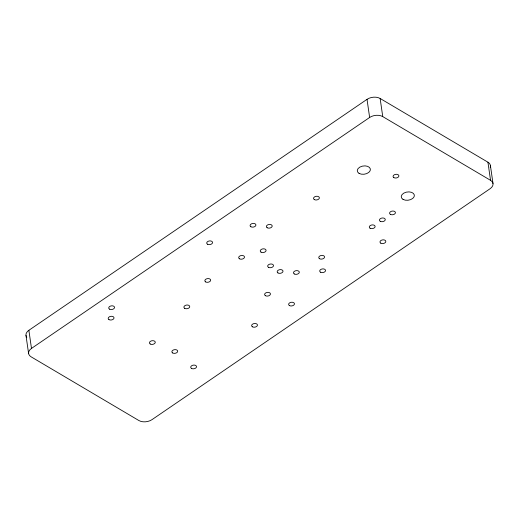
<?xml version="1.0" encoding="UTF-8"?>
<svg xmlns="http://www.w3.org/2000/svg" width="519" height="519" viewBox="0 0 519 519"><rect width="100%" height="100%" fill="white"/><g stroke="black" fill="none" stroke-linecap="round" stroke-linejoin="round"><path stroke-width="0.78" d="M26.19 336.182A9.336 5.865 -8.2 0 1 28.876 330.298L367.024 99.343A9.336 5.865 -8.2 0 1 380.135 98.474L487.931 162.2A9.336 5.865 -8.2 0 1 490.202 167.378M31.484 348.424L369.632 117.469A9.336 5.865 -8.2 0 1 382.75 116.6L490.546 180.327A9.336 5.865 -8.2 0 1 490.124 188.702L151.976 419.657A9.336 5.865 -8.2 0 1 138.865 420.526L31.069 356.8A9.336 5.865 -8.2 0 1 31.484 348.424L28.876 330.298M490.397 165.444L493.011 183.564M487.931 162.2L490.546 180.327M380.135 98.474L382.75 116.6M367.024 99.343L369.632 117.469M25.989 335.436L28.603 353.556M26.774 337.227A9.336 5.865 -8.2 0 1 26.346 336.539M359.038 173.365A6.617 4.152 -8.2 0 0 370.131 170.757A6.617 4.152 -8.2 0 0 362.333 166.151A6.617 4.152 -8.2 0 0 359.038 173.365M403.016 199.367A6.617 4.152 -8.2 0 0 414.104 196.759A6.617 4.152 -8.2 0 0 406.312 192.153A6.617 4.152 -8.2 0 0 403.016 199.367M314.326 199.581A2.939 1.849 -8.2 0 0 319.25 198.42A2.939 1.849 -8.2 0 0 315.786 196.37A2.939 1.849 -8.2 0 0 314.326 199.581M250.865 226.732A2.939 1.849 -8.2 0 0 255.796 225.57A2.939 1.849 -8.2 0 0 252.331 223.52A2.939 1.849 -8.2 0 0 250.865 226.732M380.764 243.164A2.939 1.849 -8.2 0 0 385.695 242.003A2.939 1.849 -8.2 0 0 382.231 239.953A2.939 1.849 -8.2 0 0 380.764 243.164M393.843 177.608A2.939 1.849 -8.2 0 0 398.774 176.447A2.939 1.849 -8.2 0 0 395.309 174.403A2.939 1.849 -8.2 0 0 393.843 177.608M390.366 214.36A2.939 1.849 -8.2 0 0 395.296 213.205A2.939 1.849 -8.2 0 0 391.832 211.155A2.939 1.849 -8.2 0 0 390.366 214.36M380.226 221.295A2.939 1.849 -8.2 0 0 385.15 220.134A2.939 1.849 -8.2 0 0 381.686 218.084A2.939 1.849 -8.2 0 0 380.226 221.295M370.079 228.224A2.939 1.849 -8.2 0 0 375.003 227.063A2.939 1.849 -8.2 0 0 371.546 225.012A2.939 1.849 -8.2 0 0 370.079 228.224M261.031 252.143A2.939 1.849 -8.2 0 0 265.962 250.982A2.939 1.849 -8.2 0 0 262.497 248.932A2.939 1.849 -8.2 0 0 261.031 252.143M265.391 295.687A2.939 1.849 -8.2 0 0 270.321 294.526A2.939 1.849 -8.2 0 0 266.857 292.476A2.939 1.849 -8.2 0 0 265.391 295.687M191.492 368.399A2.939 1.849 -8.2 0 0 196.422 367.238A2.939 1.849 -8.2 0 0 192.958 365.194A2.939 1.849 -8.2 0 0 191.492 368.399M109.49 309.136A2.939 1.849 -8.2 0 0 114.42 307.981A2.939 1.849 -8.2 0 0 110.956 305.931A2.939 1.849 -8.2 0 0 109.49 309.136M207.503 244.222A2.939 1.849 -8.2 0 0 212.433 243.061A2.939 1.849 -8.2 0 0 208.969 241.011A2.939 1.849 -8.2 0 0 207.503 244.222M205.621 281.901A2.939 1.849 -8.2 0 0 210.545 280.74A2.939 1.849 -8.2 0 0 207.087 278.69A2.939 1.849 -8.2 0 0 205.621 281.901M239.454 258.793A2.939 1.849 -8.2 0 0 244.384 257.632A2.939 1.849 -8.2 0 0 240.92 255.582A2.939 1.849 -8.2 0 0 239.454 258.793M319.529 258.709A2.939 1.849 -8.2 0 0 324.459 257.547A2.939 1.849 -8.2 0 0 320.995 255.504A2.939 1.849 -8.2 0 0 319.529 258.709M294.26 273.941A2.939 1.849 -8.2 0 0 299.184 272.786A2.939 1.849 -8.2 0 0 295.726 270.736A2.939 1.849 -8.2 0 0 294.26 273.941M150.225 344A2.939 1.849 -8.2 0 0 155.155 342.845A2.939 1.849 -8.2 0 0 151.691 340.795A2.939 1.849 -8.2 0 0 150.225 344M289.401 305.561A2.939 1.849 -8.2 0 0 294.331 304.406A2.939 1.849 -8.2 0 0 290.867 302.356A2.939 1.849 -8.2 0 0 289.401 305.561M184.693 308.338A2.939 1.849 -8.2 0 0 189.617 307.177A2.939 1.849 -8.2 0 0 186.152 305.127A2.939 1.849 -8.2 0 0 184.693 308.338M172.652 352.952A2.939 1.849 -8.2 0 0 177.576 351.791A2.939 1.849 -8.2 0 0 174.112 349.748A2.939 1.849 -8.2 0 0 172.652 352.952M252.396 326.801A2.939 1.849 -8.2 0 0 257.327 325.64A2.939 1.849 -8.2 0 0 253.862 323.597A2.939 1.849 -8.2 0 0 252.396 326.801M267.155 227.744A2.939 1.849 -8.2 0 0 272.079 226.589A2.939 1.849 -8.2 0 0 268.615 224.539A2.939 1.849 -8.2 0 0 267.155 227.744M268.446 267.304A2.939 1.849 -8.2 0 0 273.377 266.15A2.939 1.849 -8.2 0 0 269.912 264.1A2.939 1.849 -8.2 0 0 268.446 267.304M320.489 272.203A2.939 1.849 -8.2 0 0 325.419 271.048A2.939 1.849 -8.2 0 0 321.955 268.998A2.939 1.849 -8.2 0 0 320.489 272.203M277.963 272.936A2.939 1.849 -8.2 0 0 282.894 271.774A2.939 1.849 -8.2 0 0 279.43 269.724A2.939 1.849 -8.2 0 0 277.963 272.936M108.964 319.613A2.939 1.849 -8.2 0 0 113.895 318.452A2.939 1.849 -8.2 0 0 110.43 316.402A2.939 1.849 -8.2 0 0 108.964 319.613"/></g></svg>
